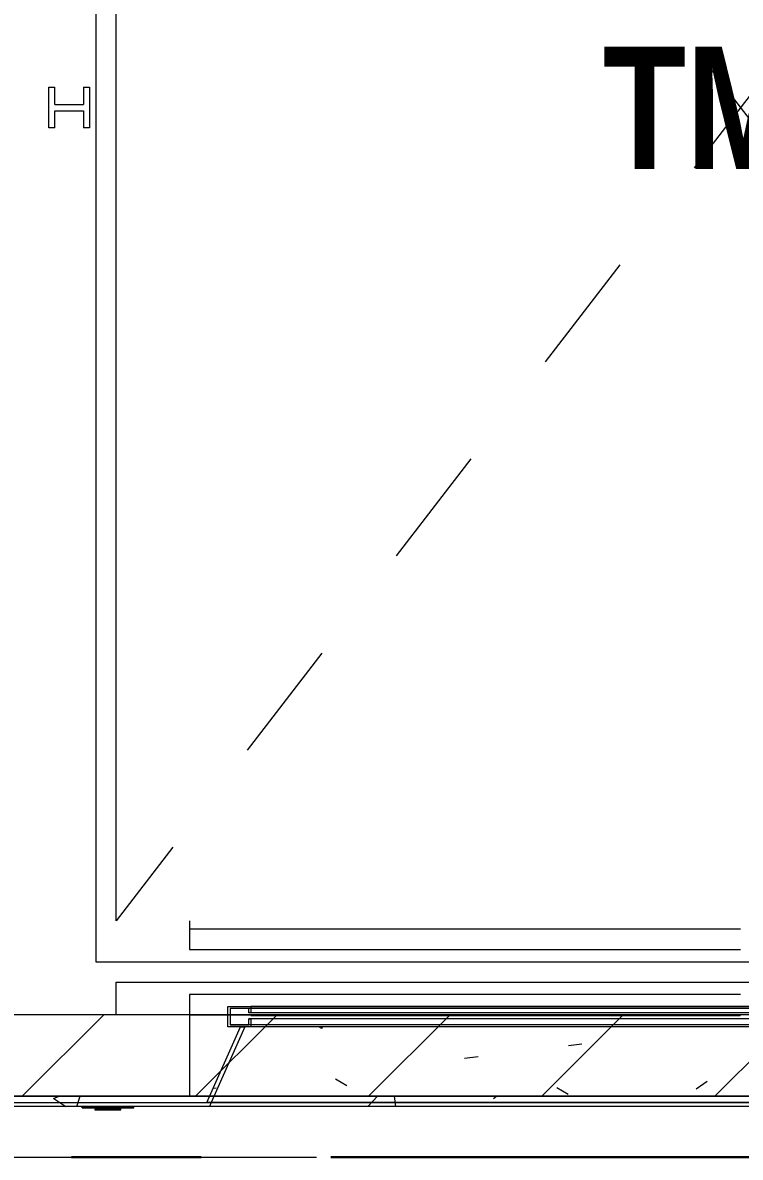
# Model space of a CAD drawing. Header units: millimetres. Extents: x -4000 to 187956, y -58990 to 162485.
# Drawn here: x 56206 to 57964, y 73450 to 76233 of the extents above; entities that cross this region are included whole.
import ezdxf

# ---------------------------------------------------------------- set-up
doc = ezdxf.new("R2010")
doc.units = ezdxf.units.MM
for name, pattern in [('Dash', [600, 300, -300]), ('Dash_2_', [635, 317.5, -317.5]), ('Grid Line', [2222.5, 1270, -317.5, 317.5, -317.5]), ('Grid Line 12_5mm', [2150, 1250, -300, 300, -300])]:
    doc.linetypes.add(name, pattern=pattern)
for name, color, linetype, lineweight in [('A-ANNO-NOTE', 131, 'Continuous', 9), ('A-DETL-GENF', 92, 'Continuous', 9), ('A-DOOR', 31, 'Continuous', 13), ('A-DOOR-HDLN', 31, 'Dash_2_', 13), ('A-WALL', 113, 'Continuous', 13), ('A-WALL-PATT', 111, 'Continuous', 13), ('S-GRID', 1, 'Continuous', 30)]:
    doc.layers.add(name, color=color, linetype=linetype, lineweight=lineweight)
doc.styles.add('Arial_B', font='arialbd.ttf', dxfattribs={"width": 0.8, "height": 300})

# ---------------------------------------------------------------- blocks, each defined once
blk = doc.blocks.new('VSC-THANG MÁY 2 - 2700-V771-FFS - TANG 1')
at = {"layer": 'A-DOOR', "lineweight": 9}
h = blk.add_hatch(dxfattribs=at)
h.set_pattern_fill('FP_17', color=256, style=0, pattern_type=2)
h.set_pattern_definition([(47.432, (-57889.85, -60374.96), (728.7362, -58.247), [72.407, -796.475]), (355.43, (-57889.85, -60374.96), (-140.967, 698.1575), [60.922, -670.139]), (101.416, (-57829.1, -60379.8), (587.761, 639.9163), [59.354, -652.893]), (43.595, (-57889.85, -60189.3), (1084.318, -153.623), [109.267, -1201.932]), (97.257, (-57799.5, -60202.1), (949.62, 904.137), [88.859, -977.451]), (351.936, (-57889.8, -60189.3), (949.615, 904.142), [91.262, -1003.884]), (19.325, (-57788.25, -60235.73), (606.4603, -373.6914), [75.386, -829.248]), (328.359, (-57788.25, -60235.7), (247.2065, 673.0574), [59.362, -652.985]), (69.832, (-57737.7, -60266.9), (853.6665, 299.36), [59.752, -657.268]), (35.03, (-57889.85, -60374.96), (12.3541, 308.97945), [32.484, -609.321, 32.484, -1279.179]), (35.03, (-57889.85, -60374.96), (12.3541, 308.97945), [-674.288, -627.039, 32.484, -619.656]), (6.858, (-57889.85, -60374.96), (267.2793, 366.0778), [33.481, -354.084, 33.481, -868.977]), (6.858, (-57889.85, -60374.96), (267.2793, 366.0778), [-421.045, -612.799, 33.481, -222.697]), (329.801, (-58116.42, -60374.96), (542.3639, -20.93374), [32.718, -215.143, 32.718, -1766.749]), (329.801, (-58116.42, -60374.96), (542.3639, -20.93374), [-280.578, -740.607, 32.718, -993.424]), (320.067, (-58218, -60374.96), (592.5175, 92.9141), [32.237, -285.252, 32.237, -1191.805]), (320.067, (-58218, -60374.96), (592.5175, 92.9141), [-349.726, -473.791, 32.237, -685.776])])
h.paths.add_polyline_path([(1383, -100), (1300.6, 85), (-1150.6, 85), (-1233, -100), (487.5, -100)])
h = blk.add_hatch(dxfattribs=at)
h.set_pattern_fill('FP_18', color=256, style=0, pattern_type=2)
h.set_pattern_definition([(50, (-57889.85, -73684.7), (728.7365, -63.756), [76.2, -838.2]), (355, (-57889.85, -73684.7), (-140.9716, 764.2276), [60.96, -670.56]), (100.451, (-57829.1, -73690), (587.77, 700.467), [64.76, -712.36]), (46.184, (-57889.85, -73481.5), (1084.316, -168.171), [114.3, -1257.3]), (96.636, (-57799.5, -73495.5), (949.61, 989.71), [97.14, -1068.54]), (351.184, (-57889.8, -73481.5), (949.62, 989.701), [91.44, -1005.84]), (21, (-57788.25, -73532.3), (606.458, -409.0606), [76.2, -838.2]), (326, (-57788.25, -73532.3), (247.2083, 736.753), [60.96, -670.56]), (71.451, (-57737.7, -73566.4), (853.668, 327.6855), [64.76, -712.36]), (37.5, (-57889.85, -73684.7), (12.3547, 338.2201), [33.528, -628.904, 33.528, -647.192, -673.1]), (37.5, (-57889.85, -73684.7), (12.3547, 338.2201), [-1343.152, 33.528, -639.572]), (7.5, (-57889.85, -73684.7), (267.2789, 400.7221), [33.528, -354.584, 33.528, -613.664, -256.54]), (7.5, (-57889.85, -73684.7), (267.2789, 400.7221), [-1035.304, 33.528, -223.012]), (327.5, (-58116.42, -73684.7), (542.3633, -22.91534), [33.528, -220.472, 33.528, -1810.512]), (327.5, (-58116.42, -73684.7), (542.3633, -22.91534), [-287.528, -758.952, 33.528, -1018.032]), (317.5, (-58218, -73684.7), (592.517, 101.707), [33.528, -296.672, 33.528, -1239.52]), (317.5, (-58218, -73684.7), (592.517, 101.707), [-363.728, -492.76, 33.528, -713.232])])
h.paths.add_polyline_path([(2035, -110), (2035, -85), (-1885, -85), (-1885, -110), (1621.2, -110)])
at = {"layer": 'A-DETL-GENF', "color": 250}
for p, q in [((-1620, 2390), (-1605, 2390)), ((-1620, 2290), (-1620, 2390)), ((-1605, 2347.5), (-1605, 2390)), ((-1535, 2390), (-1535, 2347.5)), ((-1535, 2390), (-1520, 2390)), ((-1520, 2390), (-1520, 2290)), ((-1605, 2347.5), (-1535, 2347.5)), ((-1605, 2290), (-1605, 2332.5)), ((-1605, 2332.5), (-1535, 2332.5)), ((-1535, 2332.5), (-1535, 2290)), ((-1605, 2290), (-1620, 2290)), ((-1520, 2290), (-1535, 2290))]:
    blk.add_line(p, q, dxfattribs=at)
at = {"layer": 'A-DOOR', "color": 171, "lineweight": 15}
for p, q in [((-1180.9, 135), (-1125, 135)), ((-1180.9, 115), (-1180.9, 135)), ((-1180.9, 85), (-1180.9, 115)), ((-1130, 130), (-1175.9, 130)), ((-1175.9, 130), (-1175.9, 115)), ((-1175.9, 130), (-1175.9, 115)), ((1325.9, 130), (-1175.9, 130)), ((-1130, 120), (-1130, 130)), ((1280, 130), (-1130, 130)), ((1280, 120), (-1130, 120)), ((-1125, 135), (-1125, 130)), ((-1125, 135), (-1125, 130)), ((1275, 135), (-1125, 135)), ((-1233, -100), (-1150.6, 85)), ((1330.9, 85), (-1180.9, 85)), ((-1885, -85), (2035, -85)), ((-1538.5, -110), (-1885, -110)), ((-1875, -100), (-1233, -100)), ((-1875, -100), (2025, -100)), ((-1538.5, -110), (-1411.5, -110)), ((-1538.5, -113.2), (-1538.5, -110)), ((-1506.7, -110), (-1506.7, -113.2)), ((-1505.2, -110), (-1505.2, -113.2)), ((-1444.8, -113.2), (-1444.8, -110)), ((-1443.2, -113.2), (-1443.2, -110)), ((-1411.5, -113.2), (-1411.5, -110)), ((-1226.5, -110), (-1411.5, -110)), ((1383, -100), (-1233, -100)), ((-1222.1, -100), (-1226.5, -110)), ((-1222.1, -100), (-1226.5, -110)), ((1376.5, -110), (-1226.5, -110)), ((-1538.5, -113.2), (-1506.7, -113.2)), ((-1505.9, -116.3), (-1506.9, -116.3)), ((-1506.7, -113.2), (-1506.7, -116.3)), ((-1506.7, -116.3), (-1505.7, -116.3)), ((-1506.7, -116.3), (-1505.7, -116.3)), ((-1505.9, -118.5), (-1491.7, -118.5)), ((-1505.7, -116.3), (-1502.7, -116.3)), ((-1505.2, -114.8), (-1504.1, -114.8)), ((-1505.2, -114.8), (-1504.1, -114.8)), ((-1502.7, -114.8), (-1497.6, -114.8)), ((-1502.5, -116.3), (-1497.7, -116.3)), ((-1497.5, -116.3), (-1491.1, -116.3)), ((-1496.3, -114.8), (-1490.9, -114.8)), ((-1491.7, -118.5), (-1494.2, -118.5)), ((-1491.7, -118.5), (-1494.2, -118.5)), ((-1459.2, -118.5), (-1491.1, -118.5)), ((-1461.7, -118.5), (-1491.1, -118.5)), ((-1490.9, -116.3), (-1483.4, -116.3)), ((-1490.1, -114.8), (-1483.2, -114.8)), ((-1483.2, -116.3), (-1475.2, -116.3)), ((-1482.8, -114.8), (-1467.2, -114.8)), ((-1475, -116.3), (-1467, -116.3)), ((-1466.8, -114.8), (-1461, -114.8)), ((-1459.2, -118.5), (-1461.7, -118.5)), ((-1459.1, -114.8), (-1454.1, -114.8)), ((-1452.7, -116.3), (-1459.1, -116.3)), ((-1456.8, -118.5), (-1458.7, -118.5)), ((-1456.1, -118.5), (-1458.7, -118.5)), ((-1458.6, -118.5), (-1444.5, -118.5)), ((-1456.1, -118.5), (-1456.8, -118.5)), ((-1447.7, -116.3), (-1452.5, -116.3)), ((-1452.4, -114.8), (-1448.9, -114.8)), ((-1448.7, -114.8), (-1445.9, -114.8)), ((-1443.4, -116.3), (-1447.4, -116.3)), ((-1445.9, -114.8), (-1444.8, -114.8)), ((-1445.9, -114.8), (-1444.8, -114.8)), ((-1443.4, -116.3), (-1444.5, -116.3)), ((-1444.3, -116.3), (-1443.2, -116.3)), ((-1444.3, -116.3), (-1443.2, -116.3)), ((-1443.2, -113.2), (-1411.5, -113.2)), ((-1443.2, -116.3), (-1443.2, -113.2))]:
    blk.add_line(p, q, dxfattribs=at)
at = {"layer": 'A-DOOR', "color": 5, "lineweight": 15}
for p, q in [((-1180.9, 115), (-1180.9, 135)), ((-1180.9, 135), (1330.9, 135)), ((2035, -110), (-1885, -110)), ((-1538.5, -110), (-1538.5, -113.2)), ((-1411.5, -113.2), (-1411.5, -110)), ((-1411.5, -113.2), (-1538.5, -113.2)), ((-1506.9, -116.3), (-1506.9, -118.5)), ((-1475.2, -116.3), (-1506.9, -116.3)), ((-1506.9, -118.5), (-1443.4, -118.5)), ((-1506.9, -118.5), (-1505.9, -118.5)), ((-1506.7, -113.2), (-1506.7, -116.3)), ((-1506.7, -116.3), (-1505.7, -116.3)), ((-1505.2, -113.2), (-1505.2, -114.8)), ((-1467, -116.3), (-1475, -116.3)), ((-1459.3, -116.3), (-1466.8, -116.3)), ((-1466.8, -116.3), (-1459.3, -116.3)), ((-1459.1, -116.3), (-1452.7, -116.3)), ((-1452.5, -116.3), (-1447.7, -116.3)), ((-1447.5, -116.3), (-1443.2, -116.3)), ((-1444.8, -114.8), (-1444.8, -113.2)), ((-1444.5, -118.5), (-1443.4, -118.5)), ((-1443.4, -118.5), (-1443.4, -116.3)), ((-1443.2, -116.3), (-1443.2, -113.2))]:
    blk.add_line(p, q, dxfattribs=at)
at = {"layer": 'A-DOOR', "color": 161, "lineweight": 15}
for p, q in [((-1180.9, 85), (-1180.9, 115)), ((-1175.9, 115), (-1175.9, 90)), ((-1175.9, 115), (-1175.9, 90)), ((-1130, 120), (-1130, 130)), ((-1125, 120), (-1130, 120)), ((-1125, 130), (-1125, 120)), ((-1125, 130), (-1125, 120)), ((1275, 120), (-1125, 120)), ((-1125, 113), (-1125, 115)), ((-1125, 115), (74.2, 115)), ((74.2, 113), (-1125, 113)), ((74.2, 115), (74.2, 113)), ((-1233, -100), (-1150.6, 85)), ((-1139.7, 85), (-1222.1, -100)), ((-1139.7, 85), (-1222.1, -100)), ((-1150.6, 85), (-1180.9, 85)), ((-1175.9, 90), (-1130, 90)), ((1325.9, 90), (-1175.9, 90)), ((1300.6, 85), (-1150.6, 85)), ((-1130, 90), (-1130, 105)), ((1280, 105), (-1130, 105)), ((1280, 90), (-1130, 90)), ((-1125, 90), (-1125, 85)), ((-1125, 90), (-1125, 85)), ((2025, -85), (-1875, -85)), ((-1506.7, -110), (-1538.5, -110)), ((-1506.7, -110), (-1538.5, -110)), ((-1506.7, -110), (-1506.7, -113.2)), ((-1502.5, -110), (-1506.7, -110)), ((-1475, -110), (-1502.5, -110)), ((-1466.8, -110), (-1475, -110)), ((-1452.5, -110), (-1466.8, -110)), ((-1447.5, -110), (-1452.5, -110)), ((-1443.2, -110), (-1447.5, -110)), ((-1411.5, -110), (-1443.2, -110)), ((-1443.2, -113.2), (-1443.2, -110)), ((-1411.5, -110), (-1443.2, -110)), ((-1506.7, -113.2), (-1506.7, -116.3)), ((-1506.7, -116.3), (-1505.7, -116.3)), ((-1506.7, -116.3), (-1505.7, -116.3)), ((-1505.2, -113.2), (-1505.2, -114.8)), ((-1505.2, -113.2), (-1505.2, -114.8)), ((-1502.9, -116.3), (-1505.2, -116.3)), ((-1502.9, -116.3), (-1505.2, -116.3)), ((-1502.7, -114.8), (-1497.6, -114.8)), ((-1497.8, -116.3), (-1502.7, -116.3)), ((-1501.1, -116.3), (-1502.7, -116.3)), ((-1497.8, -116.3), (-1501.1, -116.3)), ((-1496.3, -114.8), (-1490.9, -114.8)), ((-1491.8, -116.3), (-1496.3, -116.3)), ((-1491.1, -116.3), (-1496.3, -116.3)), ((-1494.2, -116.3), (-1491.7, -116.3)), ((-1494.2, -116.3), (-1493.6, -116.3)), ((-1493.6, -116.3), (-1491.7, -116.3)), ((-1491.1, -118.5), (-1459.3, -118.5)), ((-1491, -116.3), (-1483.5, -116.3)), ((-1491, -116.3), (-1483.5, -116.3)), ((-1490.1, -114.8), (-1483.2, -114.8)), ((-1483.4, -116.3), (-1490.1, -116.3)), ((-1483.3, -116.3), (-1475.2, -116.3)), ((-1483.3, -116.3), (-1475.2, -116.3)), ((-1482.8, -114.8), (-1480.4, -114.8)), ((-1475.2, -116.3), (-1482.8, -116.3)), ((-1480.4, -114.8), (-1480.4, -113.2)), ((-1479.2, -114.8), (-1480.4, -114.8)), ((-1480.4, -114.8), (-1479.2, -114.8)), ((-1479.2, -114.8), (-1479.2, -113.2)), ((-1477.5, -114.8), (-1479.2, -114.8)), ((-1479.2, -114.8), (-1477.5, -114.8)), ((-1477.5, -114.4), (-1477.5, -113.2)), ((-1477.5, -114.4), (-1477.5, -113.2)), ((-1477.5, -114.4), (-1477.5, -113.2)), ((-1472.5, -114.8), (-1477.1, -114.8)), ((-1477.1, -114.8), (-1472.5, -114.8)), ((-1475, -116.3), (-1466.9, -116.3)), ((-1475, -116.3), (-1466.9, -116.3)), ((-1467.2, -116.3), (-1475, -116.3)), ((-1472.5, -113.2), (-1472.5, -114.8)), ((-1472.5, -114.8), (-1472.5, -113.2)), ((-1472.5, -114.8), (-1472.5, -113.2)), ((-1472.5, -114.8), (-1470.8, -114.8)), ((-1470.8, -114.8), (-1472.5, -114.8)), ((-1470.8, -114.8), (-1470.8, -113.3)), ((-1470.8, -114.8), (-1469.6, -114.8)), ((-1469.6, -114.8), (-1470.8, -114.8)), ((-1468.8, -114.8), (-1467.2, -114.8)), ((-1466.8, -114.8), (-1461, -114.8)), ((-1459.9, -116.3), (-1466.8, -116.3)), ((-1465.7, -116.3), (-1459.2, -116.3)), ((-1465.7, -116.3), (-1459.2, -116.3)), ((-1459.1, -114.8), (-1454.1, -114.8)), ((-1453.7, -116.3), (-1459.1, -116.3)), ((-1458.7, -116.3), (-1456.1, -116.3)), ((-1458.7, -116.3), (-1456.1, -116.3)), ((-1453.7, -116.3), (-1458.6, -116.3)), ((-1452.4, -114.8), (-1448.9, -114.8)), ((-1448.9, -116.3), (-1452.4, -116.3)), ((-1447.5, -116.3), (-1452.4, -116.3)), ((-1447.5, -116.3), (-1448.9, -116.3)), ((-1448.7, -114.8), (-1445.9, -114.8)), ((-1445.9, -116.3), (-1447.3, -116.3)), ((-1444.8, -116.3), (-1447.3, -116.3)), ((-1444.8, -116.3), (-1445.9, -116.3)), ((-1444.8, -114.8), (-1444.8, -113.2)), ((-1444.8, -114.8), (-1444.8, -113.2)), ((-1444.3, -116.3), (-1443.2, -116.3)), ((-1444.3, -116.3), (-1443.2, -116.3)), ((-1443.2, -116.3), (-1443.2, -113.2))]:
    blk.add_line(p, q, dxfattribs=at)
at = {"layer": 'A-DOOR', "color": 151, "lineweight": 15}
for p, q in [((-1125, 115), (-1125, 113)), ((-1125, 115), (-72.4, 115)), ((-1125, 113), (-72.4, 113)), ((-76.9, 115), (-36.9, 115)), ((-36.9, 113), (-76.9, 113)), ((-59.6, 115), (-54.6, 115)), ((-59.6, 115), (-59.6, 113)), ((-54.6, 113), (-59.6, 113)), ((-54.6, 115), (-54.6, 113)), ((-38.9, 115), (74.2, 115)), ((-38.9, 113), (74.2, 113)), ((74.2, 115), (74.2, 113)), ((-1125, 85), (-1150.6, 85)), ((-1150.6, 85), (-1139.7, 85)), ((1289.7, 85), (-1139.7, 85)), ((-1130, 90), (-1130, 105)), ((-1130, 105), (-1125, 105)), ((-1125, 105), (-1125, 90)), ((-1125, 105), (-1125, 90)), ((1275, 105), (-1125, 105)), ((1275, 85), (-1125, 85)), ((-1505.7, -110), (-1506.7, -110)), ((-1505.7, -110), (-1506.7, -110)), ((-1506.7, -110), (-1506.7, -113.2)), ((-1504.1, -110), (-1505.2, -110)), ((-1497.6, -110), (-1505.2, -110)), ((-1505.2, -110), (-1497.6, -110)), ((-1505.2, -110), (-1504.1, -110)), ((-1505.2, -111), (-1505.2, -113.2)), ((-1505.2, -111), (-1505.2, -113.2)), ((-1490.9, -110), (-1496.3, -110)), ((-1496.3, -110), (-1490.9, -110)), ((-1483.2, -110), (-1490.1, -110)), ((-1490.1, -110), (-1483.2, -110)), ((-1467.2, -110), (-1482.8, -110)), ((-1482.8, -110), (-1467.2, -110)), ((-1480.4, -111.5), (-1480.4, -110)), ((-1480.4, -111.5), (-1480.4, -110)), ((-1479.2, -112.2), (-1479.2, -110)), ((-1479.2, -112.2), (-1479.2, -110)), ((-1477.5, -113.2), (-1477.5, -110)), ((-1477.5, -113.2), (-1477.5, -110)), ((-1477.5, -113.2), (-1477.5, -110)), ((-1477.5, -113.2), (-1477.5, -110)), ((-1477.5, -113.2), (-1477.5, -110)), ((-1477.5, -113.2), (-1477.5, -110)), ((-1472.5, -110), (-1472.5, -111.5)), ((-1472.5, -111.5), (-1472.5, -110)), ((-1472.5, -111.5), (-1472.5, -110)), ((-1472.5, -110), (-1472.5, -111.5)), ((-1472.5, -111.5), (-1472.5, -110)), ((-1472.5, -111.5), (-1472.5, -110)), ((-1470.8, -112.6), (-1470.8, -110)), ((-1470.8, -112.6), (-1470.8, -110)), ((-1469.6, -113.2), (-1469.6, -110)), ((-1469.6, -113.2), (-1469.6, -110)), ((-1459.9, -110), (-1466.8, -110)), ((-1466.8, -110), (-1459.9, -110)), ((-1453.7, -110), (-1459.1, -110)), ((-1459.1, -110), (-1453.7, -110)), ((-1444.8, -110), (-1452.4, -110)), ((-1452.4, -110), (-1444.8, -110)), ((-1444.8, -110), (-1445.9, -110)), ((-1445.9, -110), (-1444.8, -110)), ((-1444.8, -113.2), (-1444.8, -110)), ((-1444.8, -113.2), (-1444.8, -110)), ((-1443.2, -110), (-1444.3, -110)), ((-1443.2, -110), (-1444.3, -110)), ((-1443.2, -113.2), (-1443.2, -110)), ((-1506.7, -116.3), (-1505.7, -116.3)), ((-1505.2, -114.8), (-1504.1, -114.8)), ((-1505.2, -114.8), (-1504.1, -114.8)), ((-1505.2, -114.8), (-1504.1, -114.8)), ((-1505.2, -114.8), (-1504.1, -114.8)), ((-1502.7, -116.3), (-1504.4, -116.3)), ((-1504.4, -116.3), (-1502.7, -116.3)), ((-1504.4, -116.3), (-1502.7, -116.3)), ((-1497.6, -116.3), (-1502.5, -116.3)), ((-1502.5, -116.3), (-1497.7, -116.3)), ((-1502.5, -116.3), (-1497.7, -116.3)), ((-1491.7, -116.3), (-1496.4, -116.3)), ((-1496.4, -116.3), (-1491.8, -116.3)), ((-1496.4, -116.3), (-1491.8, -116.3)), ((-1483.4, -116.3), (-1490.1, -116.3)), ((-1475.2, -116.3), (-1482.8, -116.3)), ((-1479.2, -113.2), (-1480.4, -113.2)), ((-1480.4, -113.2), (-1479.2, -113.2)), ((-1480.4, -114.8), (-1479.3, -114.8)), ((-1477.6, -113.2), (-1479.1, -113.2)), ((-1479.1, -113.2), (-1477.6, -113.2)), ((-1478.8, -114.8), (-1478.8, -113.4)), ((-1477.5, -114.8), (-1478.8, -114.8)), ((-1478.8, -114.8), (-1477.5, -114.8)), ((-1477.5, -114.4), (-1477.5, -113.2)), ((-1472.5, -113.2), (-1477.5, -113.2)), ((-1477.5, -113.2), (-1472.5, -113.2)), ((-1477.1, -114.8), (-1472.5, -114.8)), ((-1467.2, -116.3), (-1475, -116.3)), ((-1472.5, -111.9), (-1472.5, -113.2)), ((-1472.5, -113.2), (-1472.5, -111.9)), ((-1472.5, -113.2), (-1472.5, -111.9)), ((-1472.5, -111.9), (-1472.5, -113.2)), ((-1472.5, -113.2), (-1472.5, -111.9)), ((-1472.5, -113.2), (-1472.5, -111.9)), ((-1472.5, -114.8), (-1472.5, -113.2)), ((-1472.5, -113.2), (-1470.9, -113.2)), ((-1470.9, -113.2), (-1472.5, -113.2)), ((-1472.5, -114.8), (-1471.2, -114.8)), ((-1471.2, -114.8), (-1472.5, -114.8)), ((-1471.2, -114.8), (-1471.2, -113.2)), ((-1470.7, -114.8), (-1469.6, -114.8)), ((-1459.9, -116.3), (-1465.6, -116.3)), ((-1453.6, -116.3), (-1458.6, -116.3)), ((-1458.6, -116.3), (-1453.6, -116.3)), ((-1458.6, -116.3), (-1453.6, -116.3)), ((-1447.7, -116.3), (-1452.5, -116.3)), ((-1452.5, -116.3), (-1447.7, -116.3)), ((-1452.5, -116.3), (-1447.7, -116.3)), ((-1447.5, -116.3), (-1445.6, -116.3)), ((-1447.5, -116.3), (-1445.6, -116.3)), ((-1445.6, -116.3), (-1447.4, -116.3)), ((-1445.9, -114.8), (-1444.8, -114.8)), ((-1445.9, -114.8), (-1444.8, -114.8)), ((-1445.9, -114.8), (-1444.8, -114.8)), ((-1445.9, -114.8), (-1444.8, -114.8)), ((-1444.3, -116.3), (-1443.2, -116.3))]:
    blk.add_line(p, q, dxfattribs=at)
at = {"layer": 'A-DOOR', "color": 255, "lineweight": 15}
for p, q in [((-72.4, 115), (-38.9, 115)), ((-72.4, 113), (-38.9, 113)), ((-59.6, 113), (-59.6, 115)), ((-54.6, 115), (-54.6, 113)), ((-1505.7, -110), (-1506.7, -110)), ((-1505.7, -110), (-1506.7, -110)), ((-1501.1, -110), (-1504.1, -110)), ((-1504.1, -110), (-1501.1, -110)), ((-1497.6, -110), (-1501.1, -110)), ((-1501.1, -110), (-1497.6, -110)), ((-1490.9, -110), (-1496.3, -110)), ((-1496.3, -110), (-1490.9, -110)), ((-1483.2, -110), (-1490.1, -110)), ((-1490.1, -110), (-1483.2, -110)), ((-1480.4, -110), (-1482.8, -110)), ((-1482.8, -110), (-1480.4, -110)), ((-1479.2, -110), (-1480.4, -110)), ((-1480.4, -110), (-1479.2, -110)), ((-1479.2, -110), (-1480.4, -110)), ((-1480.4, -110), (-1479.2, -110)), ((-1477.5, -110), (-1479.2, -110)), ((-1479.2, -110), (-1477.5, -110)), ((-1477.5, -110), (-1479.2, -110)), ((-1479.2, -110), (-1477.5, -110)), ((-1478.8, -112.5), (-1478.8, -110)), ((-1478.8, -112.5), (-1478.8, -110)), ((-1472.5, -110), (-1477.5, -110)), ((-1477.5, -110), (-1472.5, -110)), ((-1477.5, -113.2), (-1477.5, -110)), ((-1472.5, -110), (-1477.5, -110)), ((-1477.5, -110), (-1472.5, -110)), ((-1477.5, -113.2), (-1477.5, -110)), ((-1472.5, -110), (-1470.8, -110)), ((-1470.8, -110), (-1472.5, -110)), ((-1472.5, -111.5), (-1472.5, -110)), ((-1472.5, -110), (-1470.8, -110)), ((-1470.8, -110), (-1472.5, -110)), ((-1472.5, -111.5), (-1472.5, -110)), ((-1471.2, -112.3), (-1471.2, -110)), ((-1471.2, -112.3), (-1471.2, -110)), ((-1470.8, -110), (-1469.6, -110)), ((-1469.6, -110), (-1470.8, -110)), ((-1470.8, -110), (-1469.6, -110)), ((-1469.6, -110), (-1470.8, -110)), ((-1467.2, -110), (-1469.6, -110)), ((-1469.6, -110), (-1467.2, -110)), ((-1459.9, -110), (-1466.8, -110)), ((-1466.8, -110), (-1459.9, -110)), ((-1453.7, -110), (-1459.1, -110)), ((-1459.1, -110), (-1453.7, -110)), ((-1448.9, -110), (-1452.4, -110)), ((-1452.4, -110), (-1448.9, -110)), ((-1445.9, -110), (-1448.9, -110)), ((-1448.9, -110), (-1445.9, -110)), ((-1443.2, -110), (-1444.3, -110)), ((-1443.2, -110), (-1444.3, -110)), ((-1505.2, -113.2), (-1505.2, -114.8)), ((-1504.1, -116.3), (-1505.2, -116.3)), ((-1504.1, -116.3), (-1505.2, -116.3)), ((-1502.9, -116.3), (-1504.1, -116.3)), ((-1502.9, -116.3), (-1504.1, -116.3)), ((-1501.1, -116.3), (-1502.7, -116.3)), ((-1501.1, -116.3), (-1502.7, -116.3)), ((-1501.1, -114.8), (-1497.7, -114.8)), ((-1501.1, -114.8), (-1497.7, -114.8)), ((-1497.8, -116.3), (-1501.1, -116.3)), ((-1497.8, -116.3), (-1501.1, -116.3)), ((-1496.3, -114.8), (-1492.7, -114.8)), ((-1496.3, -114.8), (-1492.7, -114.8)), ((-1491.8, -116.3), (-1496.3, -116.3)), ((-1495.6, -116.3), (-1495.6, -114.8)), ((-1491.7, -116.3), (-1495.6, -116.3)), ((-1490.1, -114.8), (-1485.2, -114.8)), ((-1490.1, -114.8), (-1485.2, -114.8)), ((-1483.4, -116.3), (-1490.1, -116.3)), ((-1490.1, -116.3), (-1483.4, -116.3)), ((-1490.1, -116.3), (-1483.4, -116.3)), ((-1484.7, -114.8), (-1483.2, -114.8)), ((-1484.7, -114.8), (-1483.2, -114.8)), ((-1482.8, -114.8), (-1480.4, -114.8)), ((-1482.8, -114.8), (-1480.4, -114.8)), ((-1475.2, -116.3), (-1482.8, -116.3)), ((-1482.8, -116.3), (-1475.2, -116.3)), ((-1482.8, -116.3), (-1475.2, -116.3)), ((-1477.5, -114.8), (-1478.8, -114.8)), ((-1478.8, -114.8), (-1477.5, -114.8)), ((-1477.5, -114.4), (-1477.5, -113.2)), ((-1475, -114.8), (-1475, -116.3)), ((-1467.2, -116.3), (-1475, -116.3)), ((-1475, -116.3), (-1467.2, -116.3)), ((-1475, -116.3), (-1467.2, -116.3)), ((-1472.5, -113.2), (-1472.5, -111.9)), ((-1472.5, -113.2), (-1472.5, -111.9)), ((-1472.5, -114.8), (-1472.5, -113.2)), ((-1472.5, -113.2), (-1471.2, -113.2)), ((-1471.2, -113.2), (-1472.5, -113.2)), ((-1472.5, -114.8), (-1471.2, -114.8)), ((-1471.2, -114.8), (-1472.5, -114.8)), ((-1468.8, -114.8), (-1467.2, -114.8)), ((-1468.8, -114.8), (-1467.2, -114.8)), ((-1466.8, -114.8), (-1461.7, -114.8)), ((-1466.8, -114.8), (-1461.7, -114.8)), ((-1459.9, -116.3), (-1465.6, -116.3)), ((-1465.6, -116.3), (-1459.9, -116.3)), ((-1465.6, -116.3), (-1459.9, -116.3)), ((-1459.1, -114.8), (-1455.1, -114.8)), ((-1459.1, -114.8), (-1455.1, -114.8)), ((-1454.4, -116.3), (-1458.7, -116.3)), ((-1453.7, -116.3), (-1458.6, -116.3)), ((-1452.4, -114.8), (-1448.9, -114.8)), ((-1452.4, -114.8), (-1448.9, -114.8)), ((-1448.9, -116.3), (-1452.4, -116.3)), ((-1448.9, -116.3), (-1452.4, -116.3)), ((-1447.5, -116.3), (-1448.9, -116.3)), ((-1447.5, -116.3), (-1448.9, -116.3)), ((-1448.7, -114.8), (-1447.3, -114.8)), ((-1448.7, -114.8), (-1447.3, -114.8)), ((-1445.9, -116.3), (-1447.3, -116.3)), ((-1445.9, -116.3), (-1447.3, -116.3)), ((-1444.8, -116.3), (-1445.9, -116.3)), ((-1444.8, -116.3), (-1445.9, -116.3)), ((-1444.8, -114.8), (-1444.8, -113.2))]:
    blk.add_line(p, q, dxfattribs=at)
at = {"layer": 'A-DOOR', "color": 50, "lineweight": 15}
for p, q in [((-1505.7, -110), (-1506.7, -110)), ((-1504.1, -110), (-1505.2, -110)), ((-1504.1, -110), (-1505.2, -110)), ((-1504.1, -110), (-1505.2, -110)), ((-1504.1, -110), (-1505.2, -110)), ((-1505.2, -110), (-1504.1, -110)), ((-1505.2, -110), (-1504.1, -110)), ((-1504.1, -110), (-1505.2, -110)), ((-1504.1, -110), (-1505.2, -110)), ((-1505.2, -110), (-1504.1, -110)), ((-1505.2, -110), (-1504.1, -110)), ((-1505.2, -111), (-1505.2, -113.2)), ((-1502.5, -110), (-1504.4, -110)), ((-1502.5, -110), (-1504.4, -110)), ((-1502.5, -110), (-1504.4, -110)), ((-1502.5, -110), (-1504.4, -110)), ((-1502.5, -110), (-1504.4, -110)), ((-1497.5, -110), (-1504.1, -110)), ((-1497.6, -110), (-1504.1, -110)), ((-1501.1, -110), (-1504.1, -110)), ((-1501.1, -110), (-1504.1, -110)), ((-1501.1, -110), (-1504.1, -110)), ((-1504.1, -110), (-1501.1, -110)), ((-1504.1, -110), (-1501.1, -110)), ((-1501.1, -110), (-1504.1, -110)), ((-1497.6, -110), (-1504.1, -110)), ((-1504.1, -110), (-1497.6, -110)), ((-1504.1, -110), (-1501.1, -110)), ((-1497.5, -110), (-1504.1, -110)), ((-1497.5, -110), (-1502.5, -110)), ((-1497.5, -110), (-1502.5, -110)), ((-1497.5, -110), (-1502.5, -110)), ((-1497.5, -110), (-1502.5, -110)), ((-1497.5, -110), (-1502.5, -110)), ((-1497.6, -110), (-1501.1, -110)), ((-1497.6, -110), (-1501.1, -110)), ((-1497.6, -110), (-1501.1, -110)), ((-1501.1, -110), (-1497.6, -110)), ((-1501.1, -110), (-1497.6, -110)), ((-1497.6, -110), (-1501.1, -110)), ((-1501.1, -110), (-1497.6, -110)), ((-1490.9, -110), (-1496.4, -110)), ((-1490.9, -110), (-1496.4, -110)), ((-1490.9, -110), (-1496.4, -110)), ((-1490.9, -110), (-1496.4, -110)), ((-1490.9, -110), (-1496.4, -110)), ((-1490.9, -110), (-1496.3, -110)), ((-1490.9, -110), (-1496.3, -110)), ((-1490.9, -110), (-1496.3, -110)), ((-1490.9, -110), (-1496.3, -110)), ((-1490.9, -110), (-1496.3, -110)), ((-1496.3, -110), (-1490.9, -110)), ((-1496.3, -110), (-1490.9, -110)), ((-1490.9, -110), (-1496.3, -110)), ((-1490.9, -110), (-1496.3, -110)), ((-1496.3, -110), (-1490.9, -110)), ((-1496.3, -110), (-1490.9, -110)), ((-1490.9, -110), (-1496.3, -110)), ((-1483.2, -110), (-1490.1, -110)), ((-1483.2, -110), (-1490.1, -110)), ((-1483.2, -110), (-1490.1, -110)), ((-1483.2, -110), (-1490.1, -110)), ((-1483.2, -110), (-1490.1, -110)), ((-1483.2, -110), (-1490.1, -110)), ((-1483.2, -110), (-1490.1, -110)), ((-1490.1, -110), (-1483.2, -110)), ((-1490.1, -110), (-1483.2, -110)), ((-1483.2, -110), (-1490.1, -110)), ((-1483.2, -110), (-1490.1, -110)), ((-1483.2, -110), (-1490.1, -110)), ((-1483.2, -110), (-1490.1, -110)), ((-1483.2, -110), (-1490.1, -110)), ((-1490.1, -110), (-1483.2, -110)), ((-1490.1, -110), (-1483.2, -110)), ((-1483.2, -110), (-1490.1, -110)), ((-1480.4, -110), (-1482.8, -110)), ((-1480.4, -110), (-1482.8, -110)), ((-1480.4, -110), (-1482.8, -110)), ((-1480.4, -110), (-1482.8, -110)), ((-1480.4, -110), (-1482.8, -110)), ((-1480.4, -110), (-1482.8, -110)), ((-1480.4, -110), (-1482.8, -110)), ((-1482.8, -110), (-1480.4, -110)), ((-1482.8, -110), (-1480.4, -110)), ((-1480.4, -110), (-1482.8, -110)), ((-1480.4, -110), (-1482.8, -110)), ((-1480.4, -110), (-1482.8, -110)), ((-1480.4, -110), (-1482.8, -110)), ((-1480.4, -110), (-1482.8, -110)), ((-1482.8, -110), (-1480.4, -110)), ((-1482.8, -110), (-1480.4, -110)), ((-1480.4, -110), (-1482.8, -110)), ((-1479.3, -110), (-1480.4, -110)), ((-1479.2, -110), (-1480.4, -110)), ((-1479.3, -110), (-1480.4, -110)), ((-1479.3, -110), (-1480.4, -110)), ((-1479.3, -110), (-1480.4, -110)), ((-1479.3, -110), (-1480.4, -110)), ((-1479.3, -110), (-1480.4, -110)), ((-1479.3, -110), (-1480.4, -110)), ((-1480.4, -110), (-1479.3, -110)), ((-1480.4, -110), (-1479.3, -110)), ((-1479.3, -110), (-1480.4, -110)), ((-1480.4, -110), (-1479.3, -110)), ((-1479.3, -110), (-1480.4, -110)), ((-1479.3, -110), (-1480.4, -110)), ((-1479.3, -110), (-1480.4, -110)), ((-1479.3, -110), (-1480.4, -110)), ((-1480.4, -110), (-1479.3, -110)), ((-1480.4, -110), (-1479.3, -110)), ((-1479.2, -110), (-1480.4, -110)), ((-1477.5, -110), (-1478.8, -110)), ((-1477.5, -110), (-1478.8, -110)), ((-1478.8, -110), (-1477.5, -110)), ((-1477.5, -110), (-1478.8, -110)), ((-1478.8, -110), (-1477.5, -110)), ((-1477.5, -110), (-1478.8, -110)), ((-1477.5, -110), (-1478.8, -110)), ((-1478.8, -110), (-1477.5, -110)), ((-1477.5, -110), (-1478.8, -110)), ((-1478.8, -110), (-1477.5, -110)), ((-1477.5, -110), (-1478.8, -110)), ((-1477.5, -110), (-1478.8, -110)), ((-1477.5, -110), (-1478.8, -110)), ((-1477.5, -110), (-1478.8, -110)), ((-1477.5, -110), (-1478.8, -110)), ((-1477.5, -110), (-1478.8, -110)), ((-1478.8, -110), (-1477.5, -110)), ((-1478.8, -110), (-1477.5, -110)), ((-1477.5, -110), (-1478.8, -110)), ((-1478.8, -110), (-1477.5, -110)), ((-1477.5, -110), (-1478.8, -110)), ((-1477.5, -110), (-1478.8, -110)), ((-1477.5, -110), (-1478.8, -110)), ((-1477.5, -110), (-1478.8, -110)), ((-1478.8, -110), (-1477.5, -110)), ((-1478.8, -110), (-1477.5, -110)), ((-1477.5, -110), (-1478.8, -110)), ((-1472.5, -110), (-1477.5, -110)), ((-1477.5, -113.2), (-1477.5, -110)), ((-1477.5, -113.2), (-1477.5, -110)), ((-1472.5, -110), (-1477.5, -110)), ((-1477.5, -113.2), (-1477.5, -110)), ((-1477.5, -113.2), (-1477.5, -110)), ((-1475, -110), (-1477.5, -110)), ((-1475, -110), (-1477.5, -110)), ((-1475, -110), (-1477.5, -110)), ((-1475, -110), (-1477.5, -110)), ((-1475, -110), (-1477.5, -110)), ((-1475, -110), (-1477.5, -110)), ((-1477.5, -110), (-1475, -110)), ((-1477.5, -110), (-1475, -110)), ((-1475, -110), (-1477.5, -110)), ((-1477.5, -110), (-1475, -110)), ((-1475, -110), (-1477.5, -110)), ((-1472.5, -110), (-1477.5, -110)), ((-1475, -110), (-1477.5, -110)), ((-1475, -110), (-1477.5, -110)), ((-1477.5, -110), (-1472.5, -110)), ((-1477.5, -110), (-1475, -110)), ((-1472.5, -110), (-1477.5, -110)), ((-1472.5, -110), (-1475, -110)), ((-1472.5, -110), (-1475, -110)), ((-1472.5, -110), (-1475, -110)), ((-1472.5, -110), (-1475, -110)), ((-1472.5, -110), (-1475, -110)), ((-1472.5, -110), (-1475, -110)), ((-1475, -110), (-1472.5, -110)), ((-1475, -110), (-1472.5, -110)), ((-1472.5, -110), (-1475, -110)), ((-1475, -110), (-1472.5, -110)), ((-1472.5, -110), (-1475, -110)), ((-1472.5, -110), (-1475, -110)), ((-1472.5, -110), (-1475, -110)), ((-1475, -110), (-1472.5, -110)), ((-1471.2, -110), (-1472.5, -110)), ((-1472.5, -110), (-1471.2, -110)), ((-1471.2, -110), (-1472.5, -110)), ((-1472.5, -110), (-1471.2, -110)), ((-1471.2, -110), (-1472.5, -110)), ((-1472.5, -111.5), (-1472.5, -110)), ((-1472.5, -111.5), (-1472.5, -110)), ((-1471.2, -110), (-1472.5, -110)), ((-1472.5, -110), (-1471.2, -110)), ((-1471.2, -110), (-1472.5, -110)), ((-1472.5, -110), (-1471.2, -110)), ((-1471.2, -110), (-1472.5, -110)), ((-1472.5, -111.5), (-1472.5, -110)), ((-1472.5, -111.5), (-1472.5, -110)), ((-1471.2, -110), (-1472.5, -110)), ((-1471.2, -110), (-1472.5, -110)), ((-1471.2, -110), (-1472.5, -110)), ((-1471.2, -110), (-1472.5, -110)), ((-1471.2, -110), (-1472.5, -110)), ((-1471.2, -110), (-1472.5, -110)), ((-1472.5, -110), (-1471.2, -110)), ((-1472.5, -110), (-1471.2, -110)), ((-1471.2, -110), (-1472.5, -110)), ((-1472.5, -110), (-1471.2, -110)), ((-1471.2, -110), (-1472.5, -110)), ((-1471.2, -110), (-1472.5, -110)), ((-1471.2, -110), (-1472.5, -110)), ((-1471.2, -110), (-1472.5, -110)), ((-1472.5, -110), (-1471.2, -110)), ((-1472.5, -110), (-1471.2, -110)), ((-1471.2, -110), (-1472.5, -110)), ((-1469.6, -110), (-1470.8, -110)), ((-1469.6, -110), (-1470.8, -110)), ((-1469.6, -110), (-1470.7, -110)), ((-1469.6, -110), (-1470.7, -110)), ((-1469.6, -110), (-1470.7, -110)), ((-1469.6, -110), (-1470.7, -110)), ((-1469.6, -110), (-1470.7, -110)), ((-1469.6, -110), (-1470.7, -110)), ((-1469.6, -110), (-1470.7, -110)), ((-1470.7, -110), (-1469.6, -110)), ((-1470.7, -110), (-1469.6, -110)), ((-1469.6, -110), (-1470.7, -110)), ((-1470.7, -110), (-1469.6, -110)), ((-1469.6, -110), (-1470.7, -110)), ((-1469.6, -110), (-1470.7, -110)), ((-1469.6, -110), (-1470.7, -110)), ((-1469.6, -110), (-1470.7, -110)), ((-1470.7, -110), (-1469.6, -110)), ((-1470.7, -110), (-1469.6, -110)), ((-1467.2, -110), (-1469.6, -110)), ((-1467.2, -110), (-1469.6, -110)), ((-1467.2, -110), (-1469.6, -110)), ((-1467.2, -110), (-1469.6, -110)), ((-1467.2, -110), (-1469.6, -110)), ((-1467.2, -110), (-1469.6, -110)), ((-1467.2, -110), (-1469.6, -110)), ((-1469.6, -110), (-1467.2, -110)), ((-1469.6, -110), (-1467.2, -110)), ((-1467.2, -110), (-1469.6, -110)), ((-1467.2, -110), (-1469.6, -110)), ((-1467.2, -110), (-1469.6, -110)), ((-1467.2, -110), (-1469.6, -110)), ((-1467.2, -110), (-1469.6, -110)), ((-1469.6, -110), (-1467.2, -110)), ((-1469.6, -110), (-1467.2, -110)), ((-1467.2, -110), (-1469.6, -110)), ((-1459.9, -110), (-1466.8, -110)), ((-1459.9, -110), (-1466.8, -110)), ((-1459.9, -110), (-1466.8, -110)), ((-1459.9, -110), (-1466.8, -110)), ((-1459.9, -110), (-1466.8, -110)), ((-1459.9, -110), (-1466.8, -110)), ((-1459.9, -110), (-1466.8, -110)), ((-1466.8, -110), (-1459.9, -110)), ((-1466.8, -110), (-1459.9, -110)), ((-1459.9, -110), (-1466.8, -110)), ((-1459.9, -110), (-1466.8, -110)), ((-1459.9, -110), (-1466.8, -110)), ((-1459.9, -110), (-1466.8, -110)), ((-1459.9, -110), (-1466.8, -110)), ((-1466.8, -110), (-1459.9, -110)), ((-1466.8, -110), (-1459.9, -110)), ((-1459.9, -110), (-1466.8, -110)), ((-1453.7, -110), (-1459.1, -110)), ((-1453.7, -110), (-1459.1, -110)), ((-1453.7, -110), (-1459.1, -110)), ((-1453.7, -110), (-1459.1, -110)), ((-1453.7, -110), (-1459.1, -110)), ((-1453.6, -110), (-1459.1, -110)), ((-1453.6, -110), (-1459.1, -110)), ((-1459.1, -110), (-1453.7, -110)), ((-1459.1, -110), (-1453.7, -110)), ((-1453.6, -110), (-1459.1, -110)), ((-1453.7, -110), (-1459.1, -110)), ((-1453.7, -110), (-1459.1, -110)), ((-1453.6, -110), (-1459.1, -110)), ((-1453.6, -110), (-1459.1, -110)), ((-1459.1, -110), (-1453.7, -110)), ((-1459.1, -110), (-1453.7, -110)), ((-1453.7, -110), (-1459.1, -110)), ((-1445.9, -110), (-1452.5, -110)), ((-1447.5, -110), (-1452.5, -110)), ((-1447.5, -110), (-1452.5, -110)), ((-1447.5, -110), (-1452.5, -110)), ((-1445.6, -110), (-1452.5, -110)), ((-1447.5, -110), (-1452.5, -110)), ((-1445.9, -110), (-1452.5, -110)), ((-1445.9, -110), (-1452.4, -110)), ((-1445.9, -110), (-1452.4, -110)), ((-1448.9, -110), (-1452.4, -110)), ((-1448.9, -110), (-1452.4, -110)), ((-1452.4, -110), (-1448.9, -110)), ((-1452.4, -110), (-1448.9, -110)), ((-1448.9, -110), (-1452.4, -110)), ((-1445.9, -110), (-1452.4, -110)), ((-1452.4, -110), (-1445.9, -110)), ((-1452.4, -110), (-1448.9, -110)), ((-1445.9, -110), (-1448.9, -110)), ((-1445.9, -110), (-1448.9, -110)), ((-1448.9, -110), (-1445.9, -110)), ((-1448.9, -110), (-1445.9, -110)), ((-1445.9, -110), (-1448.9, -110)), ((-1448.9, -110), (-1445.9, -110)), ((-1445.6, -110), (-1447.5, -110)), ((-1445.6, -110), (-1447.5, -110)), ((-1445.6, -110), (-1447.5, -110)), ((-1445.6, -110), (-1447.5, -110)), ((-1444.8, -110), (-1445.9, -110)), ((-1444.8, -110), (-1445.9, -110)), ((-1444.8, -110), (-1445.9, -110)), ((-1444.8, -110), (-1445.9, -110)), ((-1445.9, -110), (-1444.8, -110)), ((-1445.9, -110), (-1444.8, -110)), ((-1444.8, -110), (-1445.9, -110)), ((-1444.8, -110), (-1445.9, -110)), ((-1445.9, -110), (-1444.8, -110)), ((-1445.9, -110), (-1444.8, -110)), ((-1444.8, -113.2), (-1444.8, -110)), ((-1443.2, -110), (-1444.3, -110)), ((-1505.2, -114.8), (-1504.1, -114.8)), ((-1505.2, -114.8), (-1504.1, -114.8)), ((-1504.1, -116.3), (-1505.2, -116.3)), ((-1504.1, -116.3), (-1505.2, -116.3)), ((-1504.4, -116.3), (-1502.7, -116.3)), ((-1504.4, -116.3), (-1502.7, -116.3)), ((-1504.4, -116.3), (-1502.7, -116.3)), ((-1504.1, -113.2), (-1502.6, -113.2)), ((-1502.9, -116.3), (-1504.1, -116.3)), ((-1502.9, -116.3), (-1504.1, -116.3)), ((-1501.1, -116.3), (-1502.7, -116.3)), ((-1501.1, -116.3), (-1502.7, -116.3)), ((-1502.5, -116.3), (-1497.7, -116.3)), ((-1502.5, -116.3), (-1497.7, -116.3)), ((-1502.5, -116.3), (-1497.7, -116.3)), ((-1501.1, -114.8), (-1497.7, -114.8)), ((-1501.1, -114.8), (-1497.7, -114.8)), ((-1501.1, -114.8), (-1497.7, -114.8)), ((-1501.1, -114.8), (-1497.7, -114.8)), ((-1497.8, -116.3), (-1501.1, -116.3)), ((-1497.8, -116.3), (-1501.1, -116.3)), ((-1500, -113.2), (-1498.7, -113.2)), ((-1495.8, -116.3), (-1491.8, -116.3)), ((-1495.8, -116.3), (-1491.8, -116.3)), ((-1495.8, -116.3), (-1491.8, -116.3)), ((-1495.7, -114.8), (-1492.7, -114.8)), ((-1495.7, -114.8), (-1492.7, -114.8)), ((-1495.7, -114.8), (-1492.7, -114.8)), ((-1495.7, -114.8), (-1492.7, -114.8)), ((-1491.8, -116.3), (-1495.7, -116.3)), ((-1491.8, -116.3), (-1495.7, -116.3)), ((-1491.8, -116.3), (-1495.7, -116.3)), ((-1495.6, -113.2), (-1494.2, -113.2)), ((-1494.2, -113.2), (-1495.6, -113.2)), ((-1495.6, -113.2), (-1494.2, -113.2)), ((-1495.6, -114.8), (-1495.6, -113.2)), ((-1494.2, -113.2), (-1495.6, -113.2)), ((-1495.6, -113.2), (-1494.2, -113.2)), ((-1495.6, -114.8), (-1495.6, -113.2)), ((-1495.6, -116.3), (-1495.6, -114.8)), ((-1491.7, -116.3), (-1495.6, -116.3)), ((-1495.6, -116.3), (-1491.7, -116.3)), ((-1495.6, -116.3), (-1491.7, -116.3)), ((-1492.2, -113.2), (-1490.9, -113.2)), ((-1490.9, -113.2), (-1492.2, -113.2)), ((-1492.2, -113.2), (-1490.9, -113.2)), ((-1490.9, -113.2), (-1492.2, -113.2)), ((-1492.2, -113.2), (-1490.9, -113.2)), ((-1490.1, -113.2), (-1487, -113.2)), ((-1487, -113.2), (-1490.1, -113.2)), ((-1490.1, -113.2), (-1487, -113.2)), ((-1487, -113.2), (-1490.1, -113.2)), ((-1490.1, -113.2), (-1487, -113.2)), ((-1490.1, -114.8), (-1485.2, -114.8)), ((-1490.1, -114.8), (-1485.2, -114.8)), ((-1490.1, -114.8), (-1485.2, -114.8)), ((-1490.1, -114.8), (-1485.2, -114.8)), ((-1483.4, -116.3), (-1490.1, -116.3)), ((-1490.1, -116.3), (-1483.4, -116.3)), ((-1483.4, -116.3), (-1490.1, -116.3)), ((-1490.1, -116.3), (-1483.4, -116.3)), ((-1490.1, -116.3), (-1483.4, -116.3)), ((-1483.4, -116.3), (-1490.1, -116.3)), ((-1483.4, -116.3), (-1490.1, -116.3)), ((-1490.1, -116.3), (-1483.4, -116.3)), ((-1490.1, -116.3), (-1483.4, -116.3)), ((-1483.4, -116.3), (-1490.1, -116.3)), ((-1483.4, -116.3), (-1490.1, -116.3)), ((-1486.4, -113.2), (-1483.2, -113.2)), ((-1483.2, -113.2), (-1486.4, -113.2)), ((-1486.4, -113.2), (-1483.2, -113.2)), ((-1483.2, -113.2), (-1486.4, -113.2)), ((-1486.4, -113.2), (-1483.2, -113.2)), ((-1484.7, -114.8), (-1483.2, -114.8)), ((-1484.7, -114.8), (-1483.2, -114.8)), ((-1484.7, -114.8), (-1483.2, -114.8)), ((-1484.7, -114.8), (-1483.2, -114.8)), ((-1482.8, -113.2), (-1480.4, -113.2)), ((-1480.4, -113.2), (-1482.8, -113.2)), ((-1482.8, -113.2), (-1480.4, -113.2)), ((-1480.4, -113.2), (-1482.8, -113.2)), ((-1482.8, -113.2), (-1480.4, -113.2)), ((-1482.8, -114.8), (-1480.4, -114.8)), ((-1482.8, -114.8), (-1480.4, -114.8)), ((-1482.8, -114.8), (-1480.4, -114.8)), ((-1482.8, -114.8), (-1480.4, -114.8)), ((-1475.2, -116.3), (-1482.8, -116.3)), ((-1482.8, -116.3), (-1475.2, -116.3)), ((-1475.2, -116.3), (-1482.8, -116.3)), ((-1482.8, -116.3), (-1475.2, -116.3)), ((-1482.8, -116.3), (-1475.2, -116.3)), ((-1475.2, -116.3), (-1482.8, -116.3)), ((-1475.2, -116.3), (-1482.8, -116.3)), ((-1482.8, -116.3), (-1475.2, -116.3)), ((-1482.8, -116.3), (-1475.2, -116.3)), ((-1475.2, -116.3), (-1482.8, -116.3)), ((-1475.2, -116.3), (-1482.8, -116.3)), ((-1480.4, -113.2), (-1479.2, -113.2)), ((-1479.2, -113.2), (-1480.4, -113.2)), ((-1480.4, -113.2), (-1479.2, -113.2)), ((-1479.2, -113.2), (-1480.4, -113.2)), ((-1480.4, -113.2), (-1479.2, -113.2)), ((-1480.4, -114.8), (-1479.3, -114.8)), ((-1480.4, -114.8), (-1479.3, -114.8)), ((-1480.4, -114.8), (-1479.3, -114.8)), ((-1480.4, -114.8), (-1479.3, -114.8)), ((-1480.4, -114.8), (-1479.3, -114.8)), ((-1480.4, -114.8), (-1479.3, -114.8)), ((-1478.8, -114.8), (-1477.5, -114.8)), ((-1478.8, -114.8), (-1477.5, -114.8)), ((-1478.8, -114.8), (-1477.5, -114.8)), ((-1478.8, -114.8), (-1477.5, -114.8)), ((-1478.8, -114.8), (-1477.5, -114.8)), ((-1478.8, -114.8), (-1477.5, -114.8)), ((-1478.8, -114.8), (-1477.5, -114.8)), ((-1477.5, -114.4), (-1477.5, -113.2)), ((-1477.5, -113.2), (-1472.5, -113.2)), ((-1475, -113.2), (-1477.5, -113.2)), ((-1477.5, -113.2), (-1472.5, -113.2)), ((-1472.5, -113.2), (-1477.5, -113.2)), ((-1477.5, -113.2), (-1475, -113.2)), ((-1477, -114.8), (-1475, -114.8)), ((-1477, -114.8), (-1475, -114.8)), ((-1477, -114.8), (-1475, -114.8)), ((-1477, -114.8), (-1472.5, -114.8)), ((-1477, -114.8), (-1472.5, -114.8)), ((-1477, -114.8), (-1475, -114.8)), ((-1472.5, -113.2), (-1475, -113.2)), ((-1475, -113.2), (-1475, -114.8)), ((-1475, -113.2), (-1472.5, -113.2)), ((-1475, -113.2), (-1475, -114.8)), ((-1475, -114.8), (-1475, -116.3)), ((-1475, -114.8), (-1472.5, -114.8)), ((-1475, -114.8), (-1472.5, -114.8)), ((-1475, -114.8), (-1472.5, -114.8)), ((-1475, -114.8), (-1472.5, -114.8)), ((-1475, -116.3), (-1467.2, -116.3)), ((-1467.2, -116.3), (-1475, -116.3)), ((-1475, -116.3), (-1467.2, -116.3)), ((-1467.2, -116.3), (-1475, -116.3)), ((-1475, -116.3), (-1467.2, -116.3)), ((-1467.2, -116.3), (-1475, -116.3)), ((-1467.2, -116.3), (-1475, -116.3)), ((-1475, -116.3), (-1467.2, -116.3)), ((-1475, -116.3), (-1467.2, -116.3)), ((-1467.2, -116.3), (-1475, -116.3)), ((-1467.2, -116.3), (-1475, -116.3)), ((-1472.5, -113.2), (-1472.5, -111.9)), ((-1472.5, -113.2), (-1472.5, -111.9)), ((-1472.5, -113.2), (-1472.5, -111.9)), ((-1472.5, -113.2), (-1472.5, -111.9)), ((-1472.5, -114.8), (-1472.5, -113.2)), ((-1472.5, -113.2), (-1471.2, -113.2)), ((-1472.5, -113.2), (-1471.2, -113.2)), ((-1471.2, -113.2), (-1472.5, -113.2)), ((-1472.5, -113.2), (-1471.2, -113.2)), ((-1471.2, -113.2), (-1472.5, -113.2)), ((-1472.5, -113.2), (-1471.2, -113.2)), ((-1471.2, -113.2), (-1472.5, -113.2)), ((-1472.5, -114.8), (-1471.2, -114.8)), ((-1472.5, -114.8), (-1471.2, -114.8)), ((-1472.5, -114.8), (-1471.2, -114.8)), ((-1472.5, -114.8), (-1471.2, -114.8)), ((-1472.5, -114.8), (-1471.2, -114.8)), ((-1472.5, -114.8), (-1471.2, -114.8)), ((-1472.5, -114.8), (-1471.2, -114.8)), ((-1470.7, -114.8), (-1469.6, -114.8)), ((-1470.7, -114.8), (-1469.6, -114.8)), ((-1470.7, -114.8), (-1469.6, -114.8)), ((-1470.7, -114.8), (-1469.6, -114.8)), ((-1470.7, -114.8), (-1469.6, -114.8)), ((-1470.7, -114.8), (-1469.6, -114.8)), ((-1469.6, -113.2), (-1467.2, -113.2)), ((-1469.6, -113.2), (-1467.2, -113.2)), ((-1467.2, -113.2), (-1469.6, -113.2)), ((-1469.6, -113.2), (-1467.2, -113.2)), ((-1467.2, -113.2), (-1469.6, -113.2)), ((-1468.8, -114.8), (-1467.2, -114.8)), ((-1468.8, -114.8), (-1467.2, -114.8)), ((-1468.8, -114.8), (-1467.2, -114.8)), ((-1468.8, -114.8), (-1467.2, -114.8)), ((-1466.8, -113.2), (-1463.6, -113.2)), ((-1466.8, -113.2), (-1463.6, -113.2)), ((-1463.6, -113.2), (-1466.8, -113.2)), ((-1466.8, -113.2), (-1463.6, -113.2)), ((-1463.6, -113.2), (-1466.8, -113.2)), ((-1466.8, -114.8), (-1461.7, -114.8)), ((-1466.8, -114.8), (-1461.7, -114.8)), ((-1466.8, -114.8), (-1461.7, -114.8)), ((-1466.8, -114.8), (-1461.7, -114.8)), ((-1465.7, -116.3), (-1459.9, -116.3)), ((-1459.9, -116.3), (-1465.7, -116.3)), ((-1465.7, -116.3), (-1459.9, -116.3)), ((-1459.9, -116.3), (-1465.7, -116.3)), ((-1465.6, -116.3), (-1459.9, -116.3)), ((-1459.9, -116.3), (-1465.6, -116.3)), ((-1459.9, -116.3), (-1465.6, -116.3)), ((-1465.6, -116.3), (-1459.9, -116.3)), ((-1465.6, -116.3), (-1459.9, -116.3)), ((-1459.9, -116.3), (-1465.6, -116.3)), ((-1459.9, -116.3), (-1465.6, -116.3)), ((-1462.3, -113.2), (-1459.9, -113.2)), ((-1462.3, -113.2), (-1459.9, -113.2)), ((-1459.9, -113.2), (-1462.3, -113.2)), ((-1462.3, -113.2), (-1459.9, -113.2)), ((-1459.9, -113.2), (-1462.3, -113.2)), ((-1459.1, -113.2), (-1456.8, -113.2)), ((-1459.1, -113.2), (-1456.8, -113.2)), ((-1456.8, -113.2), (-1459.1, -113.2)), ((-1459.1, -113.2), (-1456.8, -113.2)), ((-1456.8, -113.2), (-1459.1, -113.2)), ((-1459.1, -114.8), (-1455.1, -114.8)), ((-1459.1, -114.8), (-1455.1, -114.8)), ((-1459.1, -114.8), (-1455.1, -114.8)), ((-1459.1, -114.8), (-1455.1, -114.8)), ((-1458.7, -116.3), (-1454.4, -116.3)), ((-1454.4, -116.3), (-1458.7, -116.3)), ((-1458.7, -116.3), (-1454.4, -116.3)), ((-1458.6, -116.3), (-1454.2, -116.3)), ((-1454.3, -116.3), (-1458.6, -116.3)), ((-1458.6, -116.3), (-1454.2, -116.3)), ((-1458.6, -116.3), (-1454.2, -116.3)), ((-1454.3, -116.3), (-1458.6, -116.3)), ((-1454.3, -116.3), (-1458.6, -116.3)), ((-1455.8, -113.2), (-1454.4, -113.2)), ((-1455.8, -113.2), (-1454.4, -113.2)), ((-1454.4, -113.2), (-1455.8, -113.2)), ((-1455.8, -113.2), (-1454.4, -113.2)), ((-1454.4, -113.2), (-1455.8, -113.2)), ((-1452.5, -113.2), (-1451.3, -113.2)), ((-1452.5, -116.3), (-1447.7, -116.3)), ((-1452.5, -116.3), (-1447.7, -116.3)), ((-1452.5, -116.3), (-1447.7, -116.3)), ((-1452.4, -114.8), (-1448.9, -114.8)), ((-1452.4, -114.8), (-1448.9, -114.8)), ((-1452.4, -114.8), (-1448.9, -114.8)), ((-1452.4, -114.8), (-1448.9, -114.8)), ((-1448.9, -116.3), (-1452.4, -116.3)), ((-1448.9, -116.3), (-1452.4, -116.3)), ((-1448.9, -113.2), (-1447.5, -113.2)), ((-1447.5, -116.3), (-1448.9, -116.3)), ((-1447.5, -116.3), (-1448.9, -116.3)), ((-1448.7, -114.8), (-1447.3, -114.8)), ((-1448.7, -114.8), (-1447.3, -114.8)), ((-1448.7, -114.8), (-1447.3, -114.8)), ((-1448.7, -114.8), (-1447.3, -114.8)), ((-1447.5, -116.3), (-1445.6, -116.3)), ((-1447.5, -116.3), (-1445.6, -116.3)), ((-1447.5, -116.3), (-1445.6, -116.3)), ((-1445.9, -116.3), (-1447.3, -116.3)), ((-1445.9, -116.3), (-1447.3, -116.3)), ((-1445.9, -114.8), (-1444.8, -114.8)), ((-1445.9, -114.8), (-1444.8, -114.8)), ((-1444.8, -116.3), (-1445.9, -116.3)), ((-1444.8, -116.3), (-1445.9, -116.3))]:
    blk.add_line(p, q, dxfattribs=at)
at = {"layer": 'A-DOOR-HDLN', "linetype": 'Continuous', "lineweight": 9}
for p, q in [((-1505, 4385), (-1505, 245)), ((-1455, 345), (-1455, 4335)), ((-1275, 345), (-1275, 325)), ((75, 325), (-1275, 325)), ((-1275, 325), (-1275, 275)), ((-1275, 275), (75, 275)), ((-1505, 245), (1655, 245)), ((-1455, 115), (-1455, 195)), ((-1455, 195), (1605, 195)), ((75, 165), (-1275, 165)), ((-1275, 165), (-1275, 115)), ((-1275, 115), (75, 115))]:
    blk.add_line(p, q, dxfattribs=at)
at = {"layer": 'A-DOOR-HDLN', "color": 5, "linetype": 'Dash', "lineweight": 15}
for p, q in [((-1455, 4335), (1605, 345)), ((1605, 4335), (-1455, 345))]:
    blk.add_line(p, q, dxfattribs=at)
blk = doc.blocks.new('CMF2_NHAXUONG_A_rvt-1-FFS - TANG 1')
at = {"layer": 'A-WALL-PATT', "lineweight": 9}
h = blk.add_hatch(dxfattribs=at)
h.set_pattern_fill('FP_12', color=250, style=0, pattern_type=2)
h.set_pattern_definition([(45, (0, 0), (-212.132, 212.132), [])])
h.paths.add_polyline_path([(57243.6, 73599.7), (60150, 73599.7), (60150, 73799.7), (55450, 73799.7), (55450, 73599.7), (56676.7, 73599.7)])
at = {"layer": 'A-WALL', "color": 50, "lineweight": 15}
for p, q in [((60150, 73799.7), (55650, 73799.7)), ((55450, 73599.7), (60150, 73599.7))]:
    blk.add_line(p, q, dxfattribs=at)
at = {"layer": 'A-WALL', "color": 35, "lineweight": 15}
for p, q in [((56614.8, 73799.7), (55650, 73799.7)), ((59314.8, 73799.7), (56614.8, 73799.7)), ((56614.8, 73799.7), (56614.8, 73599.7)), ((56614.8, 73799.7), (56614.8, 73599.7))]:
    blk.add_line(p, q, dxfattribs=at)
at = {"layer": 'A-WALL', "color": 53, "lineweight": 15}
for p, q in [((56004.8, 73599.7), (56614.8, 73599.7)), ((56614.8, 73599.7), (59314.8, 73599.7))]:
    blk.add_line(p, q, dxfattribs=at)
at = {"layer": 'S-GRID', "linetype": 'Grid Line 12_5mm', "lineweight": 9}
blk.add_line((-824.3, 73450), (183641.1, 73450), dxfattribs=at)
at = {"layer": 'A-DOOR', "color": 250, "lineweight": 9}
blk.add_blockref('VSC-THANG MÁY 2 - 2700-V771-FFS - TANG 1', (57889.8, 73684.7), dxfattribs=at)
at = {"layer": 'A-ANNO-NOTE', "insert": (57627.3, 76174), "char_height": 300, "width": 827.341, "attachment_point": 1, "style": 'Arial_B'}
blk.add_mtext('TM2', dxfattribs=at)

msp = doc.modelspace()

# ---------------------------------------------------------------- block references
at = {"lineweight": 5}
msp.add_blockref('CMF2_NHAXUONG_A_rvt-1-FFS - TANG 1', (0, 0), dxfattribs=at)

# ---------------------------------------------------------------- next in the draw order: linework, layer by layer
at = {"layer": 'S-GRID', "linetype": 'Grid Line'}
msp.add_line((-824.3, 73450), (183641.1, 73450), dxfattribs=at)

doc.saveas('drawing.dxf')
